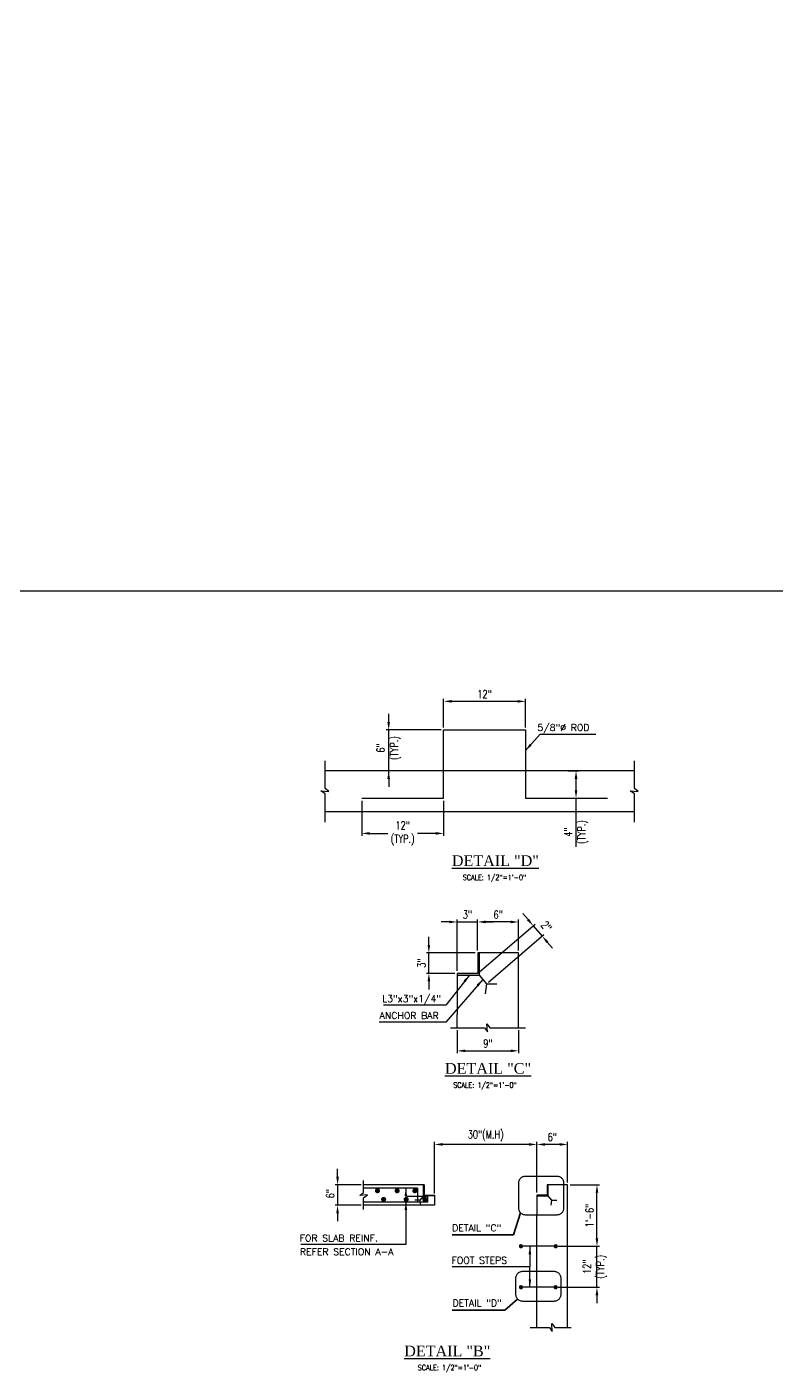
# Model space of a CAD drawing. Extents: x 646770 to 647667, y -185906 to -184623.
# Drawn here: x 647201.1 to 647420.6, y -185847.3 to -185453.4 of the extents above; entities that cross this region are included whole.
import ezdxf
from ezdxf.enums import TextEntityAlignment as Align

# ---------------------------------------------------------------- set-up
doc = ezdxf.new("R2010")
doc.units = 0
doc.header["$LTSCALE"] = 20
doc.header["$MEASUREMENT"] = 0
doc.header["$PDMODE"] = 32
doc.linetypes.add('CENTER2', pattern=[1.125, 0.75, -0.125, 0.125, -0.125])
doc.layers.get('DEFPOINTS').update_dxf_attribs({"linetype": 'CONTINUOUS'})
for name, color, linetype in [('A-TYP-ST-Hatch', 8, 'CONTINUOUS'), ('BAR-TIE', 1, 'CONTINUOUS'), ('DIM', 1, 'CONTINUOUS'), ('FTG-MAR', 2, 'CONTINUOUS'), ('SEC', 4, 'CONTINUOUS'), ('ST-STEEL', 6, 'CONTINUOUS'), ('Steel', 6, 'CONTINUOUS'), ('TEXT-AXIS', 93, 'CONTINUOUS'), ('Wall', 4, 'CONTINUOUS')]:
    doc.layers.add(name, color=color, linetype=linetype)
doc.styles.add('AERIAL', font='times.ttf')
doc.styles.add('rizwan', font='romans.shx', dxfattribs={"width": 0.75})
doc.styles.add('SECTION TX', font='romans.shx', dxfattribs={"width": 0.7})
doc.styles.add('ZHSARCH', font='romans.shx', dxfattribs={"width": 0.75})
doc.dimstyles.new('STYLE-64', dxfattribs={"dimscale": 64, "dimtxt": 0.09375, "dimasz": 0.09375, "dimexe": 0.0625, "dimexo": 0.0625, "dimgap": 0.03125, "dimtad": 1, "dimzin": 3, "dimdsep": 46, "dimlunit": 4, "dimtxsty": 'rizwan', "dimcen": 0.125, "dimdle": 4, "dimclrd": 1, "dimclre": 1, "dimclrt": 2, "dimadec": 0, "dimazin": 0, "dimtfac": 0.5, "dimtix": 1, "dimtmove": 2, "dimatfit": 3, "dimfxl": 1, "dimfrac": 1, "dimtolj": 1, "dimtzin": 3, "dimarcsym": 0})

# ---------------------------------------------------------------- blocks, each defined once
blk = doc.blocks.new('*D89')
at = {"layer": 'DEFPOINTS', "color": 0, "ltscale": 1.5, "transparency": 16777216}
for p in [(647350.52, -185780.63), (647350.52, -185795.46), (647359.52, -185792.46)]:
    blk.add_point(p, dxfattribs=at)
at = {"layer": 'DIM', "color": 1, "lineweight": -2, "ltscale": 1.5, "transparency": 16777216}
for p, q in [((647350.52, -185794.74), (647350.52, -185779.91)), ((647359.52, -185791.74), (647359.52, -185779.91)), ((647357.17, -185780.63), (647352.86, -185780.63))]:
    blk.add_line(p, q, dxfattribs=at)
at = {"layer": 'DIM', "color": 1, "ltscale": 1.5, "transparency": 16777216}
for points in [[(647352.86, -185780.24), (647352.86, -185781.02), (647350.52, -185780.63)], [(647357.17, -185780.24), (647357.17, -185781.02), (647359.52, -185780.63)]]:
    blk.add_solid(points, dxfattribs=at)
at = {"layer": 'DIM', "color": 2, "ltscale": 1.5, "transparency": 16777216, "insert": (647355.02, -185778.48), "char_height": 2.344, "attachment_point": 5, "style": 'rizwan'}
blk.add_mtext('\\A1;6"', dxfattribs=at)
blk = doc.blocks.new('*D80')
at = {"layer": 'DEFPOINTS', "color": 0, "ltscale": 1.5, "transparency": 16777216}
for p in [(647320.52, -185780.63), (647320.52, -185795.71), (647350.52, -185795.46)]:
    blk.add_point(p, dxfattribs=at)
at = {"layer": 'DIM', "color": 1, "lineweight": -2, "ltscale": 1.5, "transparency": 16777216}
for p, q in [((647320.52, -185794.99), (647320.52, -185779.91)), ((647350.52, -185794.74), (647350.52, -185779.91)), ((647348.17, -185780.63), (647322.86, -185780.63))]:
    blk.add_line(p, q, dxfattribs=at)
at = {"layer": 'DIM', "color": 1, "ltscale": 1.5, "transparency": 16777216}
for points in [[(647322.86, -185780.24), (647322.86, -185781.02), (647320.52, -185780.63)], [(647348.17, -185780.24), (647348.17, -185781.02), (647350.52, -185780.63)]]:
    blk.add_solid(points, dxfattribs=at)
at = {"layer": 'DIM', "color": 2, "ltscale": 1.5, "transparency": 16777216, "insert": (647335.52, -185778.09), "char_height": 2.3438, "attachment_point": 5, "style": 'rizwan'}
blk.add_mtext('\\A1;30"(M.H)', dxfattribs=at)
blk = doc.blocks.new('*D81')
at = {"layer": 'DEFPOINTS', "color": 0, "ltscale": 1.5, "transparency": 16777216}
for p in [(647299.7, -185792.46), (647292.11, -185798.46), (647299.7, -185798.46)]:
    blk.add_point(p, dxfattribs=at)
at = {"layer": 'DIM', "color": 1, "lineweight": -2, "ltscale": 1.5, "transparency": 16777216}
for p, q in [((647292.11, -185790.11), (647292.11, -185787.77)), ((647298.98, -185792.46), (647291.39, -185792.46)), ((647292.11, -185792.46), (647292.11, -185798.46)), ((647298.98, -185798.46), (647291.39, -185798.46)), ((647292.11, -185800.8), (647292.11, -185803.14))]:
    blk.add_line(p, q, dxfattribs=at)
at = {"layer": 'DIM', "color": 1, "ltscale": 1.5, "transparency": 16777216}
for points in [[(647291.72, -185790.11), (647292.5, -185790.11), (647292.11, -185792.46)], [(647291.72, -185800.8), (647292.5, -185800.8), (647292.11, -185798.46)]]:
    blk.add_solid(points, dxfattribs=at)
at = {"layer": 'DIM', "color": 2, "ltscale": 1.5, "transparency": 16777216, "insert": (647289.96, -185795.05), "char_height": 2.344, "attachment_point": 5, "rotation": 90, "style": 'rizwan'}
blk.add_mtext('\\A1;6"', dxfattribs=at)
blk = doc.blocks.new('DO')
at = {"layer": 'Steel', "const_width": 1.25}
blk.add_lwpolyline([(-0.625, 0, 1), (0.625, 0, 1)], format="xyb", close=True, dxfattribs=at)
blk = doc.blocks.new('*D82')
at = {"layer": 'DEFPOINTS', "color": 0, "ltscale": 1.5, "transparency": 16777216}
for p in [(647356.02, -185810.46), (647368.1, -185810.46), (647356.02, -185822.46)]:
    blk.add_point(p, dxfattribs=at)
at = {"layer": 'DIM', "color": 1, "lineweight": -2, "ltscale": 1.5, "transparency": 16777216}
for p, q in [((647368.1, -185808.11), (647368.1, -185805.77)), ((647356.74, -185810.46), (647368.82, -185810.46)), ((647368.1, -185822.46), (647368.1, -185810.46)), ((647356.74, -185822.46), (647368.82, -185822.46)), ((647368.1, -185824.8), (647368.1, -185827.14))]:
    blk.add_line(p, q, dxfattribs=at)
at = {"layer": 'DIM', "color": 1, "ltscale": 1.5, "transparency": 16777216}
for points in [[(647367.71, -185808.11), (647368.49, -185808.11), (647368.1, -185810.46)], [(647367.71, -185824.8), (647368.49, -185824.8), (647368.1, -185822.46)]]:
    blk.add_solid(points, dxfattribs=at)
at = {"layer": 'DIM', "color": 2, "ltscale": 1.5, "transparency": 16777216, "insert": (647367.51, -185816.46), "char_height": 2.344, "attachment_point": 5, "rotation": 90, "style": 'rizwan'}
blk.add_mtext('\\A1;12"\\P(TYP.)', dxfattribs=at)
blk = doc.blocks.new('*D90')
at = {"layer": 'DEFPOINTS', "color": 0, "ltscale": 1.5, "transparency": 16777216}
for p in [(647359.52, -185792.46), (647368.1, -185792.46), (647356.02, -185810.46)]:
    blk.add_point(p, dxfattribs=at)
at = {"layer": 'DIM', "color": 1, "lineweight": -2, "ltscale": 1.5, "transparency": 16777216}
for p, q in [((647360.24, -185792.46), (647368.82, -185792.46)), ((647368.1, -185808.11), (647368.1, -185794.8)), ((647356.74, -185810.46), (647368.82, -185810.46))]:
    blk.add_line(p, q, dxfattribs=at)
at = {"layer": 'DIM', "color": 1, "ltscale": 1.5, "transparency": 16777216}
for points in [[(647367.71, -185794.8), (647368.49, -185794.8), (647368.1, -185792.46)], [(647367.71, -185808.11), (647368.49, -185808.11), (647368.1, -185810.46)]]:
    blk.add_solid(points, dxfattribs=at)
at = {"layer": 'DIM', "color": 2, "ltscale": 1.5, "transparency": 16777216, "insert": (647365.96, -185801.46), "char_height": 2.344, "attachment_point": 5, "rotation": 90, "style": 'rizwan'}
blk.add_mtext('\\A1;1\'-6"', dxfattribs=at)
blk = doc.blocks.new('*D83')
at = {"layer": 'DEFPOINTS', "color": 0, "ltscale": 1.5, "transparency": 16777216}
for p in [(647323.18, -185650.87), (647323.18, -185659.25), (647347.18, -185659.25)]:
    blk.add_point(p, dxfattribs=at)
at = {"layer": 'DIM', "color": 1, "lineweight": -2, "ltscale": 1.5, "transparency": 16777216}
for p, q in [((647323.18, -185658.53), (647323.18, -185650.15)), ((647347.18, -185658.53), (647347.18, -185650.15)), ((647344.84, -185650.87), (647325.52, -185650.87))]:
    blk.add_line(p, q, dxfattribs=at)
at = {"layer": 'DIM', "color": 1, "ltscale": 1.5, "transparency": 16777216}
for points in [[(647325.52, -185650.48), (647325.52, -185651.26), (647323.18, -185650.87)], [(647344.84, -185650.48), (647344.84, -185651.26), (647347.18, -185650.87)]]:
    blk.add_solid(points, dxfattribs=at)
at = {"layer": 'DIM', "color": 2, "ltscale": 1.5, "transparency": 16777216, "insert": (647335.18, -185648.72), "char_height": 2.344, "attachment_point": 5, "style": 'rizwan'}
blk.add_mtext('\\A1;12"', dxfattribs=at)
blk = doc.blocks.new('*D84')
at = {"layer": 'DEFPOINTS', "color": 0, "ltscale": 1.5, "transparency": 16777216}
for p in [(647299.18, -185679.25), (647323.18, -185679.25), (647299.18, -185689.54)]:
    blk.add_point(p, dxfattribs=at)
at = {"layer": 'DIM', "color": 1, "lineweight": -2, "ltscale": 1.5, "transparency": 16777216}
for p, q in [((647299.18, -185679.97), (647299.18, -185690.26)), ((647323.18, -185679.97), (647323.18, -185690.26)), ((647301.52, -185689.54), (647306.87, -185689.54)), ((647320.84, -185689.54), (647315.49, -185689.54))]:
    blk.add_line(p, q, dxfattribs=at)
at = {"layer": 'DIM', "color": 1, "ltscale": 1.5, "transparency": 16777216}
for points in [[(647301.52, -185689.15), (647301.52, -185689.93), (647299.18, -185689.54)], [(647320.84, -185689.15), (647320.84, -185689.93), (647323.18, -185689.54)]]:
    blk.add_solid(points, dxfattribs=at)
at = {"layer": 'DIM', "color": 2, "ltscale": 1.5, "transparency": 16777216, "insert": (647311.18, -185689.54), "char_height": 2.344, "attachment_point": 5, "style": 'rizwan'}
blk.add_mtext('\\A1;12"\\P(TYP.)', dxfattribs=at)
blk = doc.blocks.new('*D85')
at = {"layer": 'DEFPOINTS', "color": 0, "ltscale": 1.5, "transparency": 16777216}
for p in [(647307.08, -185659.25), (647323.18, -185659.25), (647313.69, -185671.25)]:
    blk.add_point(p, dxfattribs=at)
at = {"layer": 'DIM', "color": 1, "lineweight": -2, "ltscale": 1.5, "transparency": 16777216}
for p, q in [((647307.08, -185656.91), (647307.08, -185654.56)), ((647322.46, -185659.25), (647306.36, -185659.25)), ((647307.08, -185671.25), (647307.08, -185659.25)), ((647312.97, -185671.25), (647306.36, -185671.25)), ((647307.08, -185673.59), (647307.08, -185675.94))]:
    blk.add_line(p, q, dxfattribs=at)
at = {"layer": 'DIM', "color": 1, "ltscale": 1.5, "transparency": 16777216}
for points in [[(647306.69, -185656.91), (647307.47, -185656.91), (647307.08, -185659.25)], [(647306.69, -185673.59), (647307.47, -185673.59), (647307.08, -185671.25)]]:
    blk.add_solid(points, dxfattribs=at)
at = {"layer": 'DIM', "color": 2, "ltscale": 1.5, "transparency": 16777216, "insert": (647307.08, -185664.55), "char_height": 2.344, "attachment_point": 5, "rotation": 90, "style": 'rizwan'}
blk.add_mtext('\\A1;6"\\P(TYP.)', dxfattribs=at)
blk = doc.blocks.new('*D86')
at = {"layer": 'DEFPOINTS', "color": 0, "ltscale": 1.5, "transparency": 16777216}
for p in [(647358.9, -185671.25), (647361.97, -185671.25), (647359.18, -185679.25)]:
    blk.add_point(p, dxfattribs=at)
at = {"layer": 'DIM', "color": 1, "lineweight": -2, "ltscale": 1.5, "transparency": 16777216}
for p, q in [((647359.62, -185671.25), (647362.69, -185671.25)), ((647361.97, -185676.91), (647361.97, -185673.59)), ((647359.9, -185679.25), (647362.69, -185679.25)), ((647361.97, -185693.46), (647361.97, -185679.25))]:
    blk.add_line(p, q, dxfattribs=at)
at = {"layer": 'DIM', "color": 1, "ltscale": 1.5, "transparency": 16777216}
for points in [[(647361.58, -185673.59), (647362.36, -185673.59), (647361.97, -185671.25)], [(647361.58, -185676.91), (647362.36, -185676.91), (647361.97, -185679.25)]]:
    blk.add_solid(points, dxfattribs=at)
at = {"layer": 'DIM', "color": 2, "ltscale": 1.5, "transparency": 16777216, "insert": (647361.97, -185689.15), "char_height": 2.344, "attachment_point": 5, "rotation": 90, "style": 'rizwan'}
blk.add_mtext('\\A1;4"\\P(TYP.)', dxfattribs=at)
blk = doc.blocks.new('*D91')
at = {"layer": 'DEFPOINTS', "color": 0, "ltscale": 1.5, "transparency": 16777216}
for p in [(647333.15, -185715.48), (647333.15, -185724.54), (647327.15, -185730.54)]:
    blk.add_point(p, dxfattribs=at)
at = {"layer": 'DIM', "color": 1, "lineweight": -2, "ltscale": 1.5, "transparency": 16777216}
for p, q in [((647324.81, -185715.48), (647322.47, -185715.48)), ((647327.15, -185729.82), (647327.15, -185714.76)), ((647327.15, -185715.48), (647333.15, -185715.48)), ((647333.15, -185723.82), (647333.15, -185714.76)), ((647335.5, -185715.48), (647337.84, -185715.48))]:
    blk.add_line(p, q, dxfattribs=at)
at = {"layer": 'DIM', "color": 1, "ltscale": 1.5, "transparency": 16777216}
for points in [[(647324.81, -185715.09), (647324.81, -185715.87), (647327.15, -185715.48)], [(647335.5, -185715.09), (647335.5, -185715.87), (647333.15, -185715.48)]]:
    blk.add_solid(points, dxfattribs=at)
at = {"layer": 'DIM', "color": 2, "ltscale": 1.5, "transparency": 16777216, "insert": (647330.15, -185713.33), "char_height": 2.344, "attachment_point": 5, "style": 'rizwan'}
blk.add_mtext('\\A1;3"', dxfattribs=at)
blk = doc.blocks.new('*D87')
at = {"layer": 'DEFPOINTS', "color": 0, "ltscale": 1.5, "transparency": 16777216}
for p in [(647352.04, -185719.61), (647333.15, -185730.54), (647335.76, -185733.58)]:
    blk.add_point(p, dxfattribs=at)
at = {"layer": 'DIM', "color": 1, "lineweight": -2, "ltscale": 1.5, "transparency": 16777216}
for p, q in [((647347.9, -185714.8), (647346.38, -185713.02)), ((647333.7, -185730.07), (647349.98, -185716.11)), ((647349.43, -185716.58), (647352.04, -185719.61)), ((647336.31, -185733.11), (647352.58, -185719.15)), ((647353.56, -185721.39), (647355.09, -185723.17))]:
    blk.add_line(p, q, dxfattribs=at)
at = {"layer": 'DIM', "color": 1, "ltscale": 1.5, "transparency": 16777216}
for points in [[(647348.2, -185714.55), (647347.61, -185715.05), (647349.43, -185716.58)], [(647353.86, -185721.14), (647353.26, -185721.65), (647352.04, -185719.61)]]:
    blk.add_solid(points, dxfattribs=at)
at = {"layer": 'DIM', "color": 2, "ltscale": 1.5, "transparency": 16777216, "insert": (647353.3, -185716.75), "char_height": 2.344, "attachment_point": 5, "rotation": 310.6214, "style": 'rizwan'}
blk.add_mtext('\\A1;2"', dxfattribs=at)
blk = doc.blocks.new('*D92')
at = {"layer": 'DEFPOINTS', "color": 0, "ltscale": 1.5, "transparency": 16777216}
for p in [(647318.86, -185724.54), (647333.15, -185724.54), (647327.15, -185730.54)]:
    blk.add_point(p, dxfattribs=at)
at = {"layer": 'DIM', "color": 1, "lineweight": -2, "ltscale": 1.5, "transparency": 16777216}
for p, q in [((647318.86, -185722.2), (647318.86, -185719.85)), ((647332.43, -185724.54), (647318.14, -185724.54)), ((647318.86, -185730.54), (647318.86, -185724.54)), ((647326.43, -185730.54), (647318.14, -185730.54)), ((647318.86, -185732.88), (647318.86, -185735.23))]:
    blk.add_line(p, q, dxfattribs=at)
at = {"layer": 'DIM', "color": 1, "ltscale": 1.5, "transparency": 16777216}
for points in [[(647318.47, -185722.2), (647319.25, -185722.2), (647318.86, -185724.54)], [(647318.47, -185732.88), (647319.25, -185732.88), (647318.86, -185730.54)]]:
    blk.add_solid(points, dxfattribs=at)
at = {"layer": 'DIM', "color": 2, "ltscale": 1.5, "transparency": 16777216, "insert": (647316.71, -185727.54), "char_height": 2.344, "attachment_point": 5, "rotation": 90, "style": 'rizwan'}
blk.add_mtext('\\A1;3"', dxfattribs=at)
blk = doc.blocks.new('*D88')
at = {"layer": 'DEFPOINTS', "color": 0, "ltscale": 1.5, "transparency": 16777216}
for p in [(647327.15, -185746.44), (647345.15, -185746.44), (647345.15, -185753.22)]:
    blk.add_point(p, dxfattribs=at)
at = {"layer": 'DIM', "color": 1, "lineweight": -2, "ltscale": 1.5, "transparency": 16777216}
for p, q in [((647327.15, -185747.16), (647327.15, -185753.94)), ((647345.15, -185747.16), (647345.15, -185753.94)), ((647329.5, -185753.22), (647342.81, -185753.22))]:
    blk.add_line(p, q, dxfattribs=at)
at = {"layer": 'DIM', "color": 1, "ltscale": 1.5, "transparency": 16777216}
for points in [[(647329.5, -185752.83), (647329.5, -185753.61), (647327.15, -185753.22)], [(647342.81, -185752.83), (647342.81, -185753.61), (647345.15, -185753.22)]]:
    blk.add_solid(points, dxfattribs=at)
at = {"layer": 'DIM', "color": 2, "ltscale": 1.5, "transparency": 16777216, "insert": (647336.15, -185751.07), "char_height": 2.344, "attachment_point": 5, "style": 'rizwan'}
blk.add_mtext('\\A1;9"', dxfattribs=at)
blk = doc.blocks.new('*D93')
at = {"layer": 'DEFPOINTS', "color": 0, "ltscale": 1.5, "transparency": 16777216}
for p in [(647333.15, -185715.48), (647333.15, -185724.54), (647345.15, -185724.54)]:
    blk.add_point(p, dxfattribs=at)
at = {"layer": 'DIM', "color": 1, "lineweight": -2, "ltscale": 1.5, "transparency": 16777216}
for p, q in [((647333.15, -185723.82), (647333.15, -185714.76)), ((647342.81, -185715.48), (647335.5, -185715.48)), ((647345.15, -185723.82), (647345.15, -185714.76))]:
    blk.add_line(p, q, dxfattribs=at)
at = {"layer": 'DIM', "color": 1, "ltscale": 1.5, "transparency": 16777216}
for points in [[(647335.5, -185715.09), (647335.5, -185715.87), (647333.15, -185715.48)], [(647342.81, -185715.09), (647342.81, -185715.87), (647345.15, -185715.48)]]:
    blk.add_solid(points, dxfattribs=at)
at = {"layer": 'DIM', "color": 2, "ltscale": 1.5, "transparency": 16777216, "insert": (647339.15, -185713.33), "char_height": 2.344, "attachment_point": 5, "style": 'rizwan'}
blk.add_mtext('\\A1;6"', dxfattribs=at)

msp = doc.modelspace()

# ---------------------------------------------------------------- hatches: boundary and pattern name
at = {"layer": 'A-TYP-ST-Hatch'}
h = msp.add_hatch(color=7, dxfattribs=at)
h.dxf.hatch_style = 1
h.paths.add_polyline_path([(647333.65474, -185731.03947), (647333.65474, -185724.53947), (647333.15474, -185724.53947), (647333.15474, -185730.53947), (647327.15474, -185730.53947), (647327.15474, -185731.03947)])
h = msp.add_hatch(color=7, dxfattribs=at)
h.dxf.hatch_style = 1
h.paths.add_polyline_path([(647317.26651, -185795.70612), (647317.26651, -185792.45612), (647317.51651, -185792.45612), (647317.51651, -185795.45612), (647320.51651, -185795.45612), (647320.51651, -185795.70612)])
h = msp.add_hatch(color=7, dxfattribs=at)
h.dxf.hatch_style = 1
h.paths.add_polyline_path([(647353.76651, -185795.70612), (647353.76651, -185792.45612), (647353.51651, -185792.45612), (647353.51651, -185795.45612), (647350.51651, -185795.45612), (647350.51651, -185795.70612)])

# ---------------------------------------------------------------- linework, layer by layer
at = {"layer": 'A-TYP-ST-Hatch', "color": 1}
for points in [[(647288.44756, -185686.2488), (647288.44756, -185677.92334), (647287.2242, -185677.07847), (647289.5593, -185677.23791), (647288.44756, -185676.368), (647288.44756, -185668.2488)], [(647379.05855, -185686.2488), (647379.05855, -185677.92334), (647377.83519, -185677.07847), (647380.17029, -185677.23791), (647379.05855, -185676.368), (647379.05855, -185668.2488)], [(647325.15474, -185746.44214), (647335.14181, -185746.44214), (647335.98668, -185747.66551), (647335.82723, -185745.3304), (647336.69715, -185746.44214), (647347.15474, -185746.44214)], [(647299.70178, -185799.66089), (647299.70178, -185796.24927), (647300.92515, -185795.4044), (647298.59005, -185795.56385), (647299.70178, -185794.69393), (647299.70178, -185791.21356)], [(647348.51651, -185834.19451), (647354.17177, -185834.19451), (647355.01664, -185835.41787), (647354.8572, -185833.08277), (647355.72712, -185834.19451), (647360.51651, -185834.19451)]]:
    msp.add_lwpolyline(points, dxfattribs=at)
at = {"layer": 'DEFPOINTS'}
msp.add_lwpolyline([(646770.29531, -185618.47393), (647667.16213, -185618.47393), (647667.16213, -184753.17991), (646770.29531, -184753.17991)], close=True, dxfattribs=at)
at = {"layer": 'DIM', "color": 1, "ltscale": 1.5}
msp.add_line((647307.08391, -185672.60194), (647307.08391, -185659.2488), dxfattribs=at)
at = {"layer": 'DIM', "color": 1, "linetype": 'Continuous', "lineweight": 35, "ltscale": 0.1}
for p, q in [((647343.67791, -185807.12874), (647345.69269, -185800.61653)), ((647325.67887, -185807.12874), (647343.67791, -185807.12874)), ((647341.09647, -185829.13912), (647344.85895, -185825.89691)), ((647325.67887, -185829.13912), (647341.09647, -185829.13912))]:
    msp.add_line(p, q, dxfattribs=at)
at = {"layer": 'SEC', "ltscale": 1.5}
for p, q in [((647379.05855, -185671.2488), (647288.44756, -185671.2488)), ((647379.05855, -185683.2488), (647288.44756, -185683.2488)), ((647345.15474, -185746.44214), (647345.15474, -185724.53947)), ((647327.15474, -185746.44214), (647327.15474, -185742.53947)), ((647317.51651, -185792.45612), (647299.70178, -185792.45612)), ((647317.51651, -185795.45612), (647317.51651, -185792.45612)), ((647317.51651, -185795.45612), (647320.51651, -185795.45612)), ((647320.51651, -185795.45612), (647320.51651, -185798.45612)), ((647359.51651, -185834.19451), (647359.51651, -185792.45612)), ((647320.51651, -185798.45612), (647299.70178, -185798.45612)), ((647350.51651, -185834.19451), (647350.51651, -185801.45612))]:
    msp.add_line(p, q, dxfattribs=at)
for points in [[(647345.15474, -185724.53947), (647333.15474, -185724.53947), (647333.15474, -185730.53947), (647327.15474, -185730.53947), (647327.15474, -185742.53947)], [(647359.51651, -185792.45612), (647353.51651, -185792.45612), (647353.51651, -185795.45612), (647350.51651, -185795.45612), (647350.51651, -185801.45612)]]:
    msp.add_lwpolyline(points, dxfattribs=at)
at = {"layer": 'ST-STEEL'}
for p, q in [((647315.51651, -185793.4059), (647299.70178, -185793.4059)), ((647318.51651, -185795.89709), (647312.51651, -185795.89709)), ((647315.51651, -185793.4059), (647315.51651, -185797.27265)), ((647318.51651, -185797.45612), (647318.51651, -185795.89709)), ((647299.70178, -185797.45612), (647318.51651, -185797.45612))]:
    msp.add_line(p, q, dxfattribs=at)
at = {"layer": 'ST-STEEL', "const_width": 0.75}
for points in [[(647303.41331, -185794.18061, 1), (647304.16331, -185794.18061, 1)], [(647305.23071, -185796.73163, -1), (647305.98071, -185796.73163, -1)], [(647309.17641, -185794.18061, 1), (647309.92641, -185794.18061, 1)], [(647311.84051, -185796.73163, -1), (647312.59051, -185796.73163, -1)], [(647314.39331, -185794.18061, 1), (647315.14331, -185794.18061, 1)], [(647317.33051, -185796.73163, -1), (647318.08051, -185796.73163, -1)]]:
    msp.add_lwpolyline(points, format="xyb", close=True, dxfattribs=at)
at = {"layer": 'Steel', "linetype": 'Continuous'}
for p, q in [((647323.1797, -185679.2488), (647323.1797, -185659.2488)), ((647323.1797, -185659.2488), (647347.1797, -185659.2488)), ((647347.1797, -185659.2488), (647347.1797, -185679.2488)), ((647299.1797, -185679.2488), (647323.1797, -185679.2488)), ((647347.1797, -185679.2488), (647371.1797, -185679.2488)), ((647356.01651, -185810.45612), (647345.84167, -185810.45612)), ((647356.01651, -185822.45612), (647345.84167, -185822.45612))]:
    msp.add_line(p, q, dxfattribs=at)
at = {"layer": 'Wall', "color": 2, "linetype": 'Continuous'}
for p, q in [((647333.58362, -185731.03947), (647335.75897, -185733.57558)), ((647335.75897, -185733.57558), (647335.30594, -185736.51649)), ((647335.75897, -185733.57558), (647338.73458, -185733.57558)), ((647317.51651, -185795.45612), (647316.2144, -185796.97418)), ((647353.51651, -185795.45612), (647354.81863, -185796.97418)), ((647316.2144, -185796.97418), (647314.7266, -185796.97418)), ((647316.2144, -185796.97418), (647316.44091, -185798.44463)), ((647354.81863, -185796.97418), (647354.59211, -185798.44463)), ((647354.81863, -185796.97418), (647356.30643, -185796.97418))]:
    msp.add_line(p, q, dxfattribs=at)
at = {"layer": 'Wall', "linetype": 'Continuous'}
for points in [[(647333.15474, -185724.53947), (647333.15474, -185730.53947), (647327.15474, -185730.53947), (647327.15474, -185731.03947), (647333.65474, -185731.03947), (647333.65474, -185724.53947), (647333.15474, -185724.53947)], [(647317.51651, -185792.45612), (647317.51651, -185795.45612), (647320.51651, -185795.45612), (647320.51651, -185795.70612), (647317.26651, -185795.70612), (647317.26651, -185792.45612), (647317.51651, -185792.45612)], [(647353.51651, -185792.45612), (647353.51651, -185795.45612), (647350.51651, -185795.45612), (647350.51651, -185795.70612), (647353.76651, -185795.70612), (647353.76651, -185792.45612), (647353.51651, -185792.45612)]]:
    msp.add_lwpolyline(points, dxfattribs=at)
at = {"layer": 'Wall', "color": 1, "linetype": 'CENTER2', "ltscale": 0.66}
for points in [[(647356.42067, -185789.99877), (647347.1069, -185789.99877, 0.414213562), (647345.1069, -185791.99877), (647345.1069, -185799.20231, 0.414213562), (647347.1069, -185801.20231), (647356.42067, -185801.20231, 0.414213562), (647358.42067, -185799.20231), (647358.42067, -185791.99877, 0.414213562)], [(647355.58693, -185817.87063), (647346.27316, -185817.87063, 0.414213562), (647344.27316, -185819.87063), (647344.27316, -185824.48269, 0.414213562), (647346.27316, -185826.48269), (647355.58693, -185826.48269, 0.414213562), (647357.58693, -185824.48269), (647357.58693, -185819.87063, 0.414213562)]]:
    msp.add_lwpolyline(points, format="xyb", close=True, dxfattribs=at)

# ---------------------------------------------------------------- block references
at = {"layer": 'FTG-MAR', "xscale": -0.5, "yscale": 0.5, "zscale": 0.5}
for p in [(647345.84167, -185810.45612), (647356.01651, -185810.45612), (647345.84167, -185822.45612), (647356.01651, -185822.45612)]:
    msp.add_blockref('DO', p, dxfattribs=at)

# ---------------------------------------------------------------- texts
at = {"layer": 'DIM', "color": 2, "ltscale": 1.5, "style": 'ZHSARCH'}
for s, p in [('5/8"%%C ROD', (647350.65276, -185659.52952)), ('L3"x3"x1/4" ', (647305.18242, -185738.93234)), ('ANCHOR BAR', (647304.42052, -185743.87724)), ('DETAIL "C"', (647325.67514, -185806.07625)), ('FOR SLAB REINF.', (647281.02381, -185809.07819)), ('REFER SECTION A-A', (647281.07031, -185813.06586)), ('FOOT STEPS', (647325.49713, -185815.55249)), ('DETAIL "D"', (647325.7888, -185828.08662))]:
    msp.add_text(s, height=2, dxfattribs=at).set_placement(p)
at = {"layer": 'DIM', "color": 2, "ltscale": 1.5, "style": 'SECTION TX', "width": 0.75}
for p in [(647338.07479, -185702.41564), (647335.30333, -185763.24344), (647324.90211, -185845.99966)]:
    msp.add_text('SCALE: 1/2"=1\'-0"', height=1.5625, dxfattribs=at).set_placement(p, align=Align.MIDDLE_CENTER)
at = {"layer": 'TEXT-AXIS', "style": 'AERIAL'}
for s, p in [('%%UDETAIL "D"', (647338.33793, -185699.09582)), ('%%UDETAIL "C"', (647336.18942, -185759.92362)), ('%%UDETAIL "B"', (647324.24359, -185842.67984))]:
    msp.add_text(s, height=3.125, dxfattribs=at).set_placement(p, align=Align.CENTER)

# ---------------------------------------------------------------- dimensions: what is measured, and where the dimension line sits
at = {"layer": 'DIM', "ltscale": 1.5}
dim = msp.add_linear_dim(base=(647323.1797, -185650.86838), p1=(647347.1797, -185659.2488), p2=(647323.1797, -185659.2488), text='12"', dimstyle='STYLE-64', override={"dimscale": 24, "dimtxt": 0.097656, "dimasz": 0.097656, "dimexe": 0.03, "dimexo": 0.03, "dimlfac": 0.5}, dxfattribs=at)
dim.commit()
dim.dimension.update_dxf_attribs({"geometry": '*D83', "text_midpoint": (647335.1797, -185648.72329)})
for base, p1, p2, text, override, picture, middle in [((647307.08391, -185659.2488), (647313.69181, -185671.2488), (647323.1797, -185659.2488), '<>\\P(TYP.)', {"dimscale": 24, "dimtxt": 0.097656, "dimasz": 0.097656, "dimexe": 0.03, "dimexo": 0.03, "dimlfac": 0.5}, '*D85', (647307.08391, -185664.54816)), ((647361.96939, -185671.2488), (647359.1797, -185679.2488), (647358.90416, -185671.2488), '<>\\X(TYP.)', {"dimscale": 24, "dimtxt": 0.097656, "dimasz": 0.097656, "dimexe": 0.03, "dimexo": 0.03, "dimtad": 3, "dimlfac": 0.5, "dimtmove": 1}, '*D86', (647367.21749, -185689.15007)), ((647368.10385, -185810.45612), (647356.01651, -185822.45612), (647356.01651, -185810.45612), '12"\\P(TYP.)', {"dimscale": 24, "dimtxt": 0.097656, "dimasz": 0.097656, "dimexe": 0.03, "dimexo": 0.03}, '*D82', (647367.50804, -185816.45612))]:
    dim = msp.add_linear_dim(base=base, p1=p1, p2=p2, angle=90, text=text, dimstyle='STYLE-64', override=override, dxfattribs=at)
    dim.commit()
    dim.dimension.update_dxf_attribs({"geometry": picture, "text_midpoint": middle, "dimtype": 160})
dim = msp.add_linear_dim(base=(647299.1797, -185689.54149), p1=(647323.1797, -185679.2488), p2=(647299.1797, -185679.2488), text='12"\\P(TYP.)', dimstyle='STYLE-64', override={"dimscale": 24, "dimtxt": 0.097656, "dimasz": 0.097656, "dimexe": 0.03, "dimexo": 0.03, "dimlfac": 0.5}, dxfattribs=at)
dim.commit()
dim.dimension.update_dxf_attribs({"geometry": '*D84', "text_midpoint": (647311.1797, -185689.54149), "dimtype": 160})
for base, p1, p2, angle, override, picture, middle in [((647333.15474, -185715.47968), (647327.15474, -185730.53947), (647333.15474, -185724.53947), 180, {"dimscale": 24, "dimtxt": 0.097656, "dimasz": 0.097656, "dimexe": 0.03, "dimexo": 0.03, "dimlfac": 0.5}, '*D91', (647330.15474, -185713.33459)), ((647333.15474, -185715.47968), (647345.15474, -185724.53947), (647333.15474, -185724.53947), 180, {"dimscale": 24, "dimtxt": 0.097656, "dimasz": 0.097656, "dimexe": 0.03, "dimexo": 0.03, "dimlfac": 0.5}, '*D93', (647339.15474, -185713.33459)), ((647318.85728, -185724.53947), (647327.15474, -185730.53947), (647333.15474, -185724.53947), 90, {"dimscale": 24, "dimtxt": 0.097656, "dimasz": 0.097656, "dimexe": 0.03, "dimexo": 0.03, "dimlfac": 0.5}, '*D92', (647316.7122, -185727.53947)), ((647345.15474, -185753.21855), (647327.15474, -185746.44214), (647345.15474, -185746.44214), 180, {"dimscale": 24, "dimtxt": 0.097656, "dimasz": 0.097656, "dimexe": 0.03, "dimexo": 0.03, "dimlfac": 0.5}, '*D88', (647336.15474, -185751.07346)), ((647368.10385, -185792.45612), (647356.01651, -185810.45612), (647359.51651, -185792.45612), 90, {"dimscale": 24, "dimtxt": 0.097656, "dimasz": 0.097656, "dimexe": 0.03, "dimexo": 0.03}, '*D90', (647365.95876, -185801.45612))]:
    dim = msp.add_linear_dim(base=base, p1=p1, p2=p2, angle=angle, dimstyle='STYLE-64', override=override, dxfattribs=at)
    dim.commit()
    dim.dimension.update_dxf_attribs({"geometry": picture, "text_midpoint": middle})
for base, p1, p2, angle, override, picture, middle, dimtype in [((647352.03513, -185719.61469), (647333.15474, -185730.53947), (647335.75897, -185733.57558), 310.621387, {"dimscale": 24, "dimtxt": 0.097656, "dimasz": 0.097656, "dimexe": 0.03, "dimexo": 0.03, "dimlfac": 0.5}, '*D87', (647353.30168, -185716.74689), 161), ((647292.1095, -185798.45612), (647299.70178, -185792.45612), (647299.70178, -185798.45612), 90, {"dimscale": 24, "dimtxt": 0.097656, "dimasz": 0.097656, "dimexe": 0.03, "dimexo": 0.03, "dimtmove": 1}, '*D81', (647292.1095, -185795.05406), 160)]:
    dim = msp.add_linear_dim(base=base, p1=p1, p2=p2, angle=angle, dimstyle='STYLE-64', override=override, dxfattribs=at)
    dim.commit()
    dim.dimension.update_dxf_attribs({"geometry": picture, "text_midpoint": middle, "dimtype": dimtype})
for base, p1, p2, text, override, picture, middle in [((647320.51651, -185780.62839), (647350.51651, -185795.45612), (647320.51651, -185795.70612), '<>(M.H)', {"dimscale": 24, "dimtxt": 0.097656, "dimasz": 0.097656, "dimexe": 0.03, "dimexo": 0.03, "dimlunit": 5, "dimpost": '"'}, '*D80', (647335.51651, -185778.09268)), ((647350.51651, -185780.62839), (647359.51651, -185792.45612), (647350.51651, -185795.45612), '6"', {"dimscale": 24, "dimtxt": 0.097656, "dimasz": 0.097656, "dimexe": 0.03, "dimexo": 0.03, "dimdec": 0}, '*D89', (647355.01651, -185778.48331))]:
    dim = msp.add_linear_dim(base=base, p1=p1, p2=p2, angle=180, text=text, dimstyle='STYLE-64', override=override, dxfattribs=at)
    dim.commit()
    dim.dimension.update_dxf_attribs({"geometry": picture, "text_midpoint": middle})

# ---------------------------------------------------------------- leaders
at = {"layer": 'BAR-TIE'}
for points in [[(647347.1797, -185665.30426), (647351.42216, -185660.43315), (647367.79303, -185660.43315)], [(647334.6713, -185732.30752), (647323.87462, -185744.78087), (647304.28316, -185744.78087)], [(647330.75895, -185731.03947), (647323.87462, -185739.83597), (647305.60726, -185739.83597)], [(647312.12218, -185793.4059), (647312.12218, -185809.98182), (647281.34673, -185809.98182)], [(647312.12218, -185797.45612), (647312.12218, -185809.98182), (647281.34673, -185809.98182)], [(647348.45286, -185810.45612), (647348.45286, -185816.45612), (647325.67887, -185816.45612)], [(647348.45286, -185822.45612), (647348.45286, -185816.45612), (647325.67887, -185816.45612)]]:
    msp.add_leader(points, dimstyle='STYLE-64', override={"dimscale": 24, "dimtxt": 0.097656, "dimasz": 0.097656, "dimexe": 0.03, "dimexo": 0.03, "dimtmove": 0}, dxfattribs=at)

doc.saveas('drawing.dxf')
